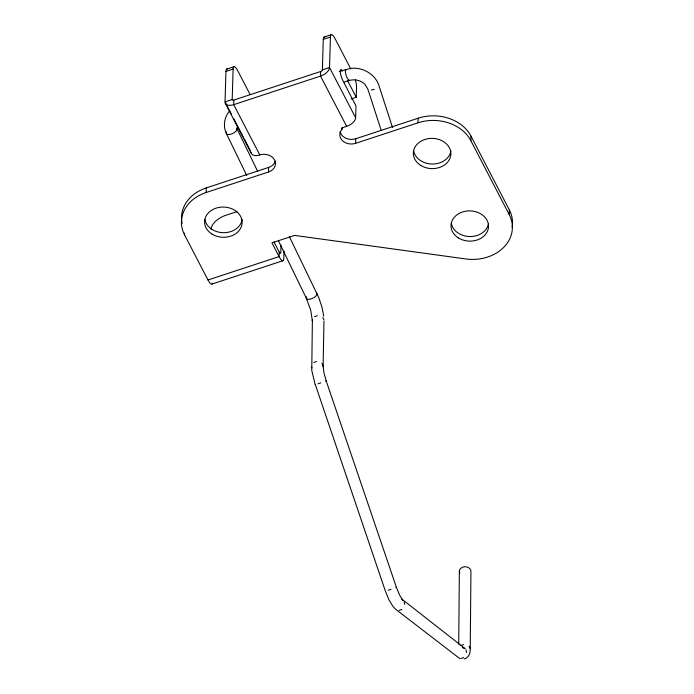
<?xml version="1.0" encoding="UTF-8"?>
<svg xmlns="http://www.w3.org/2000/svg" width="694" height="694" viewBox="0 0 694 694"><rect width="100%" height="100%" fill="white"/><g stroke="black" fill="none" stroke-linecap="round" stroke-linejoin="round"><path stroke-width="1.04" d="M458.708 644.214L459.376 570.746M323.109 366.753L323.951 320.94M212.503 283.273A11.651 2.828 71.8 0 1 207.992 279.977L184.587 234.919L184.639 233.08M184.587 234.919A40.391 32.549 1.7 0 1 206.135 192.507L206.274 187.918L268.665 167.393A11.39 9.178 1.7 0 0 275.31 161.147M350.765 68.888L335.159 38.838A11.651 2.828 71.8 0 0 330.431 37.025L329.529 67.509A9.577 5.17 -27.4 0 1 320.533 76.088L233.696 104.655A9.577 5.17 -27.4 0 1 225.038 101.888L225.94 71.404A11.651 2.828 71.8 0 1 227.406 69.079M225.038 101.888L232.195 99.537L233.097 69.044A11.651 2.828 71.8 0 1 237.816 70.857L250.013 94.341M284.028 251.002L283.811 258.394A11.651 2.828 71.8 0 1 279.083 256.589L271.953 242.857L294.62 235.405L465.726 258.94A40.391 32.549 1.7 0 0 503.809 247.255A40.391 32.549 1.7 0 0 509.24 214.611L470.87 140.735A40.391 32.549 1.7 0 0 417.988 122.812L355.606 143.337A11.39 9.178 1.7 0 1 342.272 140.457A11.39 9.178 1.7 0 1 341.942 129.37A1.943 1.562 1.7 0 1 343.07 127.54L346.644 126.36A9.577 5.17 -27.4 0 0 355.64 117.789L329.529 67.509L322.372 69.868A1.813 0.98 -27.4 0 1 320.671 71.491L233.826 100.057L233.696 104.655L259.808 154.927L260.519 154.693A11.39 9.178 1.7 0 1 274.772 160.366A11.39 9.178 1.7 0 1 268.526 171.991L206.135 192.507M268.526 171.991L268.665 167.393M273.991 241.928L279.222 251.991L279.083 256.589L207.992 279.977M281.009 245.208L280.792 252.599A3.886 0.946 71.8 0 1 279.222 251.991M320.671 71.491L320.533 76.088L346.644 126.36M322.372 69.868L323.274 39.385A11.651 2.828 71.8 0 1 324.749 37.051M341.942 129.37L341.995 127.531M355.64 117.789L355.996 105.896L342.94 80.756A7.252 1.761 71.8 0 1 340.26 71.664A7.252 1.761 71.8 0 1 342.463 70.927M351.138 98.999L356.248 97.316L356.543 87.305A11.651 2.828 71.8 0 0 355.363 79.879M355.606 143.337L355.736 138.748A11.39 9.178 1.7 0 1 340.069 131.522M417.988 122.812L418.126 118.223A40.391 32.549 1.7 0 1 471.009 136.145L509.379 210.013A40.391 32.549 1.7 0 1 512.094 227.476M470.87 140.735L471.009 136.145M509.24 214.611L509.379 210.013M344.371 82.126L349.594 80.218M226.504 131.912L226.461 132.007A5.821 2.741 -25.9 0 0 232.1 133.786A5.821 2.741 -25.9 0 0 236.411 127.93M392.57 127.653L378.872 85.397C374.604 72.202 357.688 64.447 345.326 70.051C345.334 73.72 346.375 78.014 349.151 80.547C354.573 78.847 360.759 80.278 364.871 84.2L367.855 89.153L381.214 130.368M229.688 110.91C224.249 116.965 222.835 126.126 226.357 133.5L246.708 175.426M459.862 658.658L395.259 608.968L392.709 606.088L388.926 599.781L385.352 591.019L315.276 384.441M321.929 363.318L323.1 365.538L323.864 372.383L326.154 380.798L325.495 381.145M326.154 380.798L396.378 587.263L395.727 587.61M401.878 609.479L399.102 610.39M463.696 657.548L460.92 658.467M314.59 316.629L317.375 315.718M313.757 362.442L316.533 361.531M460.877 645.489L463.653 644.57M464.147 659.031C468.346 658.129 470.272 653.661 470.228 649.723L470.94 571.925A5.821 4.598 0.5 0 0 464.364 566.781A5.821 4.598 0.5 0 0 459.792 573.105M320.81 382.862L318.026 383.782M391.034 589.336L388.258 590.247M226.643 69.122L233.8 66.763M323.985 37.103L331.142 34.743M225.94 71.404L233.097 69.044M323.274 39.385L330.431 37.025M355.736 138.748L418.126 118.223M236.914 211.661L225.671 215.357A15.537 8.389 -27.4 0 0 211.089 229.263M212.008 284.063L283.1 260.675M339.409 71.586L345.543 69.574M374.274 89.37L371.394 90.029M462.256 647.667L465.119 648.63L401.947 599.156L402.676 600.154L399.432 594.758L396.378 587.263M345.898 69.461L346.358 69.73M469.049 646.322L470.22 648.517M322.771 317.505L323.942 319.726M347.547 80.556L356.248 97.316M225.524 102.842L231.44 114.224M233.904 118.96L243.264 136.987M244.253 138.887L250.161 150.268M225.29 103.259L251.402 153.539M236.88 128.503L257.7 171.401M289.407 236.715L318.78 297.622L321.99 307.26L323.751 316.195M278.415 240.749L306.332 298.264L310.73 310.244L312.395 320.914L312.387 319.708L311.753 370.353L315.128 384.554M465.96 649.74L466.611 652.516M404.134 601.672L404.784 604.439M311.554 366.727L311.962 367.898M316.386 292.695A5.821 2.741 -25.9 0 1 312.083 298.55A5.821 2.741 -25.9 0 1 306.444 296.772M259.808 154.927A9.577 5.17 -27.4 0 1 251.15 152.168M233.826 100.057A1.813 0.98 -27.4 0 1 232.195 99.537M242.111 219.651A18.773 15.129 1.7 0 1 223.598 232.698A18.773 15.129 1.7 0 1 204.904 219.443M488.524 223.494A18.773 15.129 1.7 0 1 470.012 236.541A18.773 15.129 1.7 0 1 451.317 223.277M182.175 223.303A40.391 32.549 1.7 0 1 206.274 187.918M450.866 150.98A18.773 15.129 1.7 0 1 432.353 164.027A18.773 15.129 1.7 0 1 413.65 150.763M212.017 234.104A18.773 15.129 1.7 0 0 241.972 224.249A18.773 15.129 1.7 0 0 216.077 208.148A18.773 15.129 1.7 0 0 212.017 234.104M458.43 237.947A18.773 15.129 1.7 0 0 488.385 228.092A18.773 15.129 1.7 0 0 462.49 211.991A18.773 15.129 1.7 0 0 458.43 237.947M420.764 165.432A18.773 15.129 1.7 0 0 450.727 155.577A18.773 15.129 1.7 0 0 424.823 139.477A18.773 15.129 1.7 0 0 420.764 165.432"/></g></svg>
